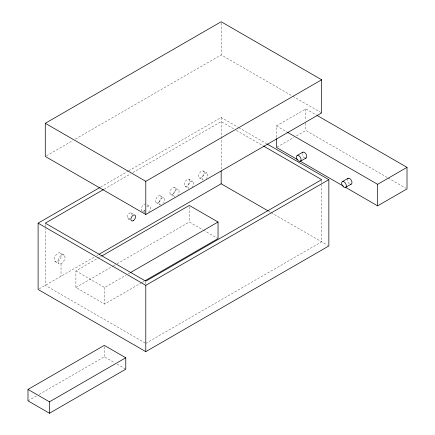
<?xml version="1.0" encoding="UTF-8"?>
<svg xmlns="http://www.w3.org/2000/svg" width="435" height="435" viewBox="0 0 435 435"><rect width="100%" height="100%" fill="white"/><g stroke="black" fill="none" stroke-linecap="round" stroke-linejoin="round"><path stroke-width="0.33" stroke-dasharray="2.17 1.63" d="M46.463 155.773L72.933 140.489M75.282 139.129L221.165 54.908L292.282 95.966M100.501 187.137L128.162 171.162M128.755 170.825L221.165 117.472L238.228 127.324M104.106 189.198L130.576 173.913M132.931 172.554L221.165 121.615L234.095 129.081M276.432 137.346L276.432 125.905L305.827 108.935L316.419 115.047M277.024 147.106L294.071 137.264M296.42 135.905L305.827 130.473L387.596 177.681M39.286 288.796L94.612 256.851M96.809 255.584L98.566 254.567M141.647 282.706L104.617 304.081L75.907 287.502L75.907 270.923L98.827 257.694M99.414 257.351L100.588 256.672M75.907 287.502L112.931 266.128M113.519 265.79L116.455 264.094M117.042 263.751L189.328 222.019L202.808 229.8M75.907 270.923L104.617 287.502L125.775 275.29M128.129 273.93L129.891 272.914M142.234 282.369L143.996 281.347M27.992 400.847L36.796 395.763M39.145 394.409L104.302 356.792L114.753 362.823M145.79 343.356L321.666 241.811L321.666 185.044M292.869 96.304L321.079 112.594M388.183 178.024L405.833 188.214M276.432 125.905L287.024 132.017M238.82 127.662L266.476 143.626M236.444 130.435L262.892 145.709M203.406 171.031A3.958 2.284 -60 0 1 202.15 177.165A3.958 2.284 -60 0 1 198.719 175.185A3.958 2.284 -60 0 1 203.406 171.031L206.995 173.103M268.77 211.269L270.537 212.291M271.125 212.628L327.669 245.275M199.442 177.888L203.031 179.959A3.958 2.284 -60 0 1 203.216 175.093A3.958 2.284 -60 0 1 207.305 173.353A3.958 2.284 -60 0 1 206.413 178.524M189.046 179.318A3.958 2.284 -60 0 1 187.79 185.451A3.958 2.284 -60 0 1 184.364 183.472A3.958 2.284 -60 0 1 189.046 179.318L192.634 181.39M185.087 186.18L188.676 188.252A3.958 2.284 -60 0 1 188.855 183.385A3.958 2.284 -60 0 1 192.95 181.645A3.958 2.284 -60 0 1 192.058 186.811M174.647 187.588L178.236 189.66M170.77 194.488L174.359 196.56A3.958 2.284 -60 0 1 174.457 191.743A3.958 2.284 -60 0 1 178.557 189.899A3.958 2.284 -60 0 1 177.746 195.038M160.183 195.826L163.772 197.898M156.518 202.83L160.107 204.901M203.395 230.137L217.462 238.26M147.057 204.814L149.624 206.293M142.468 211.307L144.518 212.492M131.104 212.911L134.176 214.689M128.173 218.903L129.706 219.789M60.661 253.154A5.079 2.931 -60 0 1 58.372 261.147A5.079 2.931 -60 0 1 54.511 257.754A5.079 2.931 -60 0 1 60.661 253.154L64.249 255.225A5.079 2.931 -60 0 1 61.96 263.218A5.079 2.931 -60 0 1 58.1 259.825A5.079 2.931 -60 0 1 64.249 255.225M55.033 261.549L58.627 263.626M145.203 343.014L45.283 285.327L45.283 228.565M117.075 364.166L125.78 369.195M321.666 180.313L321.666 184.369M305.827 108.935L305.827 120.381M305.827 123.072L305.827 130.473M221.165 23.104L221.165 54.908M221.165 117.472L221.165 170.27M189.328 206.766L189.328 222.019M145.79 281.858L145.79 283.886M104.617 287.502L104.617 304.081M104.302 346.711L104.302 356.792M61.025 263.779L61.025 276.241M45.283 224.509L45.283 227.891M129.918 218.462A3.349 1.936 -60 0 1 127.27 217.359A3.349 1.936 -60 0 1 129.766 213.096A3.349 1.936 -60 0 1 131.979 214.944M145.317 209.697A3.958 2.284 -60 0 1 142.522 211.214M141.957 211.008A3.958 2.284 -60 0 1 141.826 206.826A3.958 2.284 -60 0 1 145.464 204.015M160.716 205.016A3.958 2.284 -60 0 1 159.672 200.812A3.958 2.284 -60 0 1 163.951 197.99A3.958 2.284 -60 0 1 163.511 203.167M146.938 206.913A3.958 2.284 -60 0 1 150.2 207.033A3.958 2.284 -60 0 1 148.911 211.769M145.116 212.644A3.958 2.284 -60 0 1 145.203 209.365M304.87 158.035A3.317 1.914 60 0 1 302.113 154.316M349.419 183.798A3.317 1.914 60 0 1 347.299 179.628M172.766 194.238A3.958 2.284 -60 0 0 175.104 187.98A3.958 2.284 -60 0 0 170.254 190.894A3.958 2.284 -60 0 0 172.766 194.238M158.552 202.438A3.958 2.284 -60 0 0 160.667 196.174A3.958 2.284 -60 0 0 155.833 199.371A3.958 2.284 -60 0 0 158.552 202.438"/><path stroke-width="0.65" d="M45.283 123.295L221.165 21.75L321.666 79.774L321.666 112.931L145.79 214.477L45.283 156.453L45.283 123.295L145.79 181.319L321.666 79.774M267.063 143.969L328.849 179.639L328.849 245.954L145.79 351.643L38.106 289.476L38.106 223.16L99.909 187.474M103.519 189.535L45.283 223.16L145.79 281.184L321.666 179.639L263.485 146.046M99.153 254.225L221.165 183.787L268.183 210.931M101.763 255.997L189.328 205.44L218.044 222.019L218.044 238.597L145.17 280.673M297.214 155.447L302.869 152.185M300.308 161.309A3.317 1.914 60 0 0 299.514 156.247A3.317 1.914 60 0 0 296.463 157.579A3.317 1.914 60 0 0 300.308 161.309L305.963 158.046M130.478 272.576L218.044 222.019M38.106 223.16L145.79 285.327L328.849 179.639M342.481 181.536L348.136 178.274M345.482 187.436A3.317 1.914 60 0 0 344.792 182.412A3.317 1.914 60 0 0 341.671 183.608A3.317 1.914 60 0 0 345.482 187.436L351.137 184.168M287.611 132.36L377.618 184.32L407.008 167.35L407.008 188.893L377.618 205.864L345.26 187.18M27.992 389.428L104.302 345.368L125.78 357.771L125.78 369.195L49.47 413.25L27.992 400.847L27.992 389.428L49.47 401.826L125.78 357.771M317.006 115.389L407.008 167.35M297.611 159.672L276.432 147.443L276.432 138.694M299.965 161.032L343.498 186.164M377.618 184.32L377.618 205.864M221.165 170.944L221.165 183.787M145.79 181.319L145.79 214.477M145.79 285.327L145.79 351.643M49.47 401.826L49.47 413.25M302.194 152.962A3.317 1.914 60 0 1 305.963 153.968A3.317 1.914 60 0 1 305.452 158.144M347.435 179.013A3.317 1.914 60 0 1 351.23 180.15A3.317 1.914 60 0 1 350.615 184.25M133.507 220.534A3.349 1.936 -60 0 0 135.122 215.243A3.349 1.936 -60 0 0 131.049 218.158A3.349 1.936 -60 0 0 133.507 220.534"/></g></svg>
